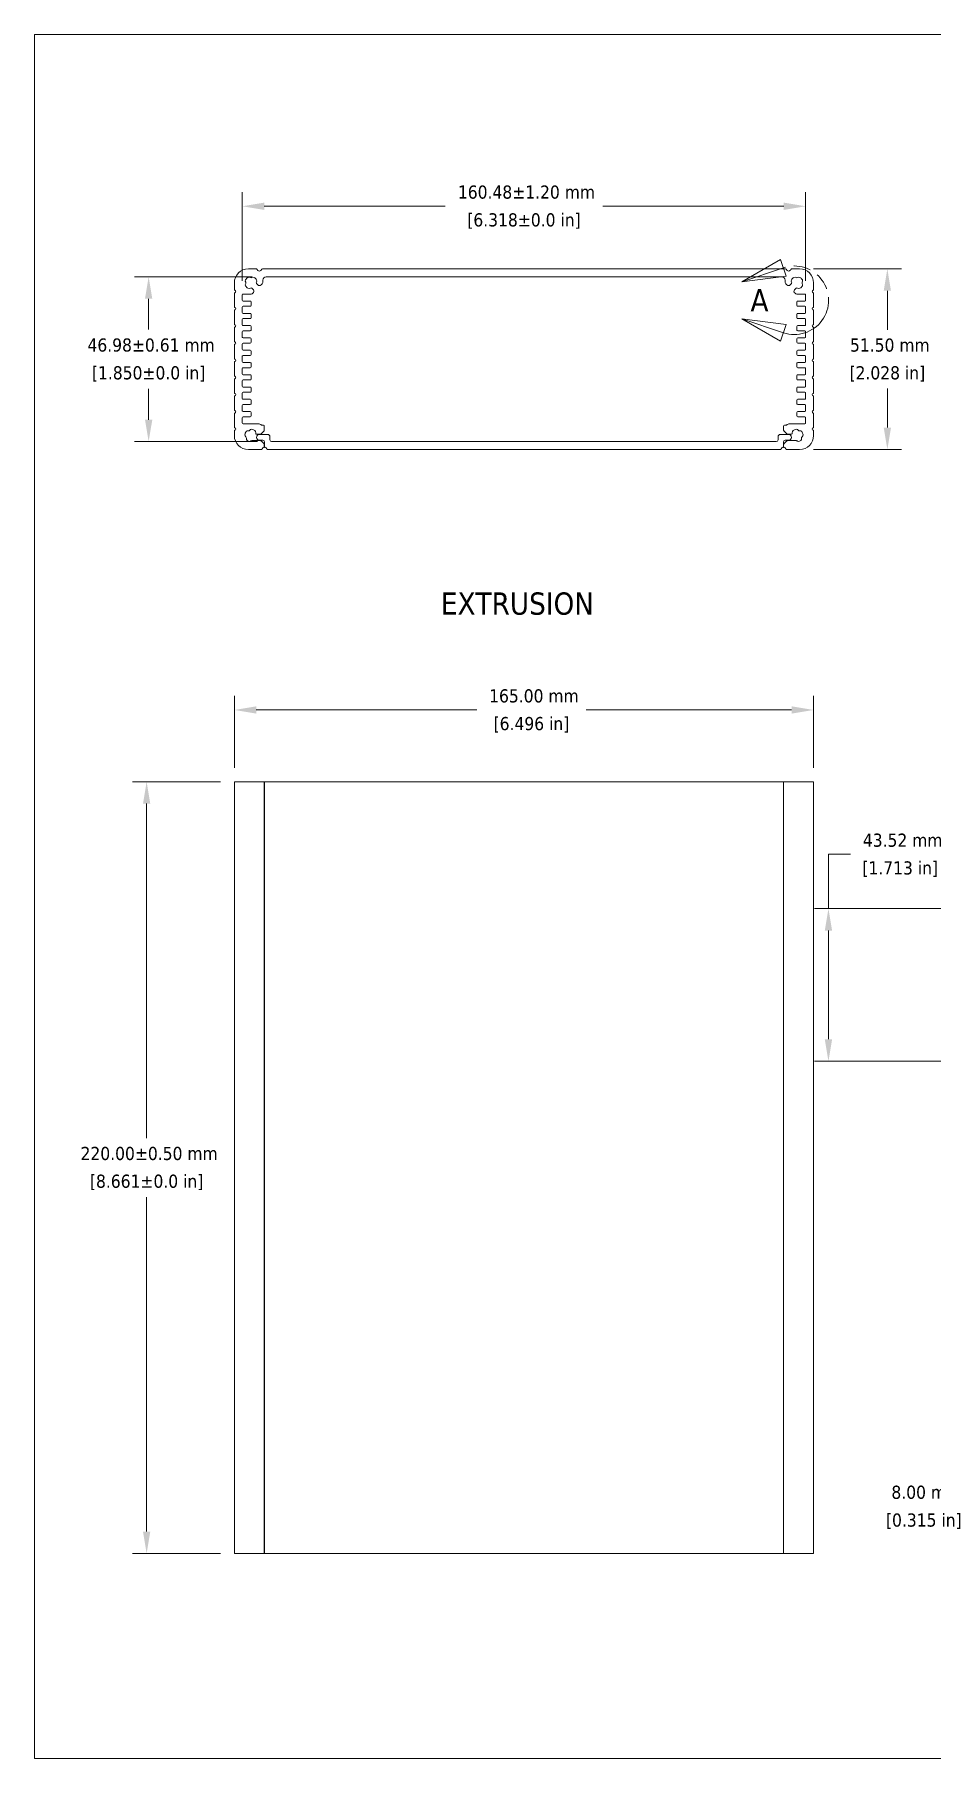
# Model space of a CAD drawing. Header units: millimetres. Extents: x 24 to 674, y 24 to 516.
# Drawn here: x 24.1 to 279.7, y 24.1 to 515.6 of the extents above; entities that cross this region are included whole.
import ezdxf

# ---------------------------------------------------------------- set-up
doc = ezdxf.new("R2010")
doc.units = ezdxf.units.MM
doc.header["$LTSCALE"] = 2.5
doc.linetypes.add('DOUBLE_DASH_CHAIN', pattern=[1.2403, 0.6614, -0.0827, 0.1654, -0.0827, 0.1654, -0.0827])
for name, color, linetype, lineweight in [('Detail Boundary (ANSI)', 7, 'DOUBLE_DASH_CHAIN', 9), ('Dimension (ANSI)', 7, 'Continuous', 9), ('Sketch Geometry (ANSI)', 7, 'Continuous', 9), ('Symbol (ANSI)', 7, 'Continuous', 9), ('Visible (ANSI)', 7, 'Continuous', 18)]:
    doc.layers.add(name, color=color, linetype=linetype, lineweight=lineweight)
doc.styles.add('Note Text (ANSI)', font='tahoma.ttf')
doc.styles.add('Text Style38', font='tahoma.ttf')
doc.dimstyles.new('Default - mm (ANSI)', dxfattribs={"dimscale": 2.5, "dimtxt": 1.5, "dimasz": 2.5, "dimexe": 1.6, "dimexo": 1.6002, "dimgap": 0.8, "dimtad": 0, "dimtih": 1, "dimtoh": 1, "dimrnd": 1e-08, "dimzin": 0, "dimdsep": 46, "dimtxsty": 'Note Text (ANSI)', "dimcen": 0.09, "dimdle": 10, "dimclrd": 256, "dimclre": 256, "dimclrt": 256, "dimadec": 1, "dimazin": 0, "dimtfac": 1, "dimtofl": 0, "dimtmove": 0, "dimatfit": 3, "dimfxl": 1, "dimtolj": 1, "dimtzin": 0, "dimlwd": -1, "dimlwe": -1, "dimarcsym": 0})

# ---------------------------------------------------------------- blocks, each defined once
blk = doc.blocks.new('*D6')
at = {"layer": 'Defpoints', "color": 0, "transparency": 16777216}
for p in [(291.62, 266.43), (250.3, 222.91), (291.62, 222.91)]:
    blk.add_point(p, dxfattribs=at)
at = {"layer": 'Dimension (ANSI)', "transparency": 16777216}
for p, q in [((250.3, 266.43), (250.3, 281.9)), ((250.3, 281.9), (256.55, 281.9)), ((287.62, 266.43), (246.3, 266.43)), ((250.3, 229.16), (250.3, 260.18)), ((287.62, 222.91), (246.3, 222.91))]:
    blk.add_line(p, q, dxfattribs=at)
for points in [[(249.26, 260.18), (251.34, 260.18), (250.3, 266.43)], [(249.26, 229.16), (251.34, 229.16), (250.3, 222.91)]]:
    blk.add_solid(points, dxfattribs=at)
at = {"layer": 'Dimension (ANSI)', "transparency": 16777216, "char_height": 3.75, "attachment_point": 2, "style": 'Note Text (ANSI)'}
for s, insert in [('\\A1; 43.52 mm', (270.74, 287.81)), ('\\A1;[1.713 in]', (270.74, 279.9))]:
    blk.add_mtext(s, dxfattribs=dict(at, insert=insert))
blk = doc.blocks.new('*D10')
at = {"layer": 'Defpoints', "color": 0, "transparency": 16777216}
for p in [(290.74, 124.21), (296.52, 124.21), (290.74, 116.21)]:
    blk.add_point(p, dxfattribs=at)
at = {"layer": 'Dimension (ANSI)', "transparency": 16777216}
for p, q in [((296.52, 130.46), (296.52, 136.71)), ((294.74, 124.21), (300.52, 124.21)), ((294.74, 116.21), (300.52, 116.21)), ((296.52, 109.96), (296.52, 95.99)), ((296.52, 95.99), (290.27, 95.99))]:
    blk.add_line(p, q, dxfattribs=at)
for points in [[(295.48, 130.46), (297.56, 130.46), (296.52, 124.21)], [(295.48, 109.96), (297.56, 109.96), (296.52, 116.21)]]:
    blk.add_solid(points, dxfattribs=at)
at = {"layer": 'Dimension (ANSI)', "transparency": 16777216, "char_height": 3.75, "attachment_point": 2, "style": 'Note Text (ANSI)'}
for s, insert in [('\\A1; 8.00 mm', (277.47, 101.92)), ('\\A1;[0.315 in]', (277.47, 93.99))]:
    blk.add_mtext(s, dxfattribs=dict(at, insert=insert))
blk = doc.blocks.new('*D12')
at = {"layer": 'Defpoints', "color": 0, "transparency": 16777216}
for p in [(90.15, 446.54), (56.64, 399.56), (91.69, 399.56)]:
    blk.add_point(p, dxfattribs=at)
at = {"layer": 'Dimension (ANSI)', "transparency": 16777216}
for p, q in [((86.15, 446.54), (52.64, 446.54)), ((56.64, 440.29), (56.64, 431.47)), ((56.64, 405.81), (56.64, 414.64)), ((87.69, 399.56), (52.64, 399.56))]:
    blk.add_line(p, q, dxfattribs=at)
for points in [[(55.6, 440.29), (57.69, 440.29), (56.64, 446.54)], [(55.6, 405.81), (57.69, 405.81), (56.64, 399.56)]]:
    blk.add_solid(points, dxfattribs=at)
at = {"layer": 'Dimension (ANSI)', "transparency": 16777216, "char_height": 3.75, "attachment_point": 2, "style": 'Note Text (ANSI)'}
for s, insert in [('\\A1; 46.98±0.61 mm', (56.64, 428.97)), ('\\A1;[1.850%%p0.0 in]', (56.64, 421.05))]:
    blk.add_mtext(s, dxfattribs=dict(at, insert=insert))
blk = doc.blocks.new('*D13')
at = {"layer": 'Defpoints', "color": 0, "transparency": 16777216}
for p in [(243.81, 466.65), (83.33, 441.37), (243.81, 441.37)]:
    blk.add_point(p, dxfattribs=at)
at = {"layer": 'Dimension (ANSI)', "transparency": 16777216}
for p, q in [((83.33, 445.37), (83.33, 470.65)), ((243.81, 445.37), (243.81, 470.65)), ((89.58, 466.65), (141.09, 466.65)), ((237.56, 466.65), (186.05, 466.65))]:
    blk.add_line(p, q, dxfattribs=at)
for points in [[(89.58, 467.69), (89.58, 465.6), (83.33, 466.65)], [(237.56, 467.69), (237.56, 465.6), (243.81, 466.65)]]:
    blk.add_solid(points, dxfattribs=at)
at = {"layer": 'Dimension (ANSI)', "transparency": 16777216, "char_height": 3.75, "attachment_point": 2, "style": 'Note Text (ANSI)'}
for s, insert in [('\\A1; 160.48±1.20 mm', (163.57, 472.57)), ('\\A1;[6.318%%p0.0 in]', (163.57, 464.65))]:
    blk.add_mtext(s, dxfattribs=dict(at, insert=insert))
blk = doc.blocks.new('*D14')
at = {"layer": 'Defpoints', "color": 0, "transparency": 16777216}
for p in [(242.08, 448.8), (242.08, 397.3), (267.08, 397.3)]:
    blk.add_point(p, dxfattribs=at)
at = {"layer": 'Dimension (ANSI)', "transparency": 16777216}
for p, q in [((246.08, 448.8), (271.08, 448.8)), ((267.08, 442.55), (267.08, 431.46)), ((267.08, 403.55), (267.08, 414.65)), ((246.08, 397.3), (271.08, 397.3))]:
    blk.add_line(p, q, dxfattribs=at)
for points in [[(266.04, 442.55), (268.12, 442.55), (267.08, 448.8)], [(266.04, 403.55), (268.12, 403.55), (267.08, 397.3)]]:
    blk.add_solid(points, dxfattribs=at)
at = {"layer": 'Dimension (ANSI)', "transparency": 16777216, "char_height": 3.75, "attachment_point": 2, "style": 'Note Text (ANSI)'}
for s, insert in [('\\A1; 51.50 mm', (267.08, 428.96)), ('\\A1;[2.028 in]', (267.08, 421.05))]:
    blk.add_mtext(s, dxfattribs=dict(at, insert=insert))
blk = doc.blocks.new('*D15')
at = {"layer": 'Defpoints', "color": 0, "transparency": 16777216}
for p in [(246.07, 323.05), (81.07, 302.59), (246.07, 302.59)]:
    blk.add_point(p, dxfattribs=at)
at = {"layer": 'Dimension (ANSI)', "transparency": 16777216}
for p, q in [((81.07, 306.59), (81.07, 327.05)), ((246.07, 306.59), (246.07, 327.05)), ((87.32, 323.05), (150.09, 323.05)), ((239.82, 323.05), (181.29, 323.05))]:
    blk.add_line(p, q, dxfattribs=at)
for points in [[(87.32, 324.09), (87.32, 322.01), (81.07, 323.05)], [(239.82, 324.09), (239.82, 322.01), (246.07, 323.05)]]:
    blk.add_solid(points, dxfattribs=at)
at = {"layer": 'Dimension (ANSI)', "transparency": 16777216, "char_height": 3.75, "attachment_point": 2, "style": 'Note Text (ANSI)'}
for s, insert in [('\\A1; 165.00 mm', (165.69, 328.95)), ('\\A1;[6.496 in]', (165.69, 321.05))]:
    blk.add_mtext(s, dxfattribs=dict(at, insert=insert))
blk = doc.blocks.new('*D16')
at = {"layer": 'Defpoints', "color": 0, "transparency": 16777216}
for p in [(81.07, 302.59), (56.07, 82.59), (81.07, 82.59)]:
    blk.add_point(p, dxfattribs=at)
at = {"layer": 'Dimension (ANSI)', "transparency": 16777216}
for p, q in [((77.07, 302.59), (52.07, 302.59)), ((56.07, 296.34), (56.07, 201)), ((56.07, 88.84), (56.07, 184.19)), ((77.07, 82.59), (52.07, 82.59))]:
    blk.add_line(p, q, dxfattribs=at)
for points in [[(55.03, 296.34), (57.11, 296.34), (56.07, 302.59)], [(55.03, 88.84), (57.11, 88.84), (56.07, 82.59)]]:
    blk.add_solid(points, dxfattribs=at)
at = {"layer": 'Dimension (ANSI)', "transparency": 16777216, "char_height": 3.75, "attachment_point": 2, "style": 'Note Text (ANSI)'}
for s, insert in [('\\A1; 220.00±0.50 mm', (56.07, 198.5)), ('\\A1;[8.661%%p0.0 in]', (56.07, 190.59))]:
    blk.add_mtext(s, dxfattribs=dict(at, insert=insert))
blk = doc.blocks.new('2dDetail0')
at = {"layer": 'Detail Boundary (ANSI)', "linetype": 'Continuous'}
for p, q in [((94.67, 180.6), (90.25, 178.06)), ((94.99, 179.65), (90.25, 178.06)), ((95.31, 178.7), (94.67, 180.6)), ((90.25, 178.06), (95.31, 178.7)), ((94.99, 172.24), (90.25, 173.83)), ((95.31, 173.19), (90.25, 173.83)), ((90.25, 173.83), (94.67, 171.29)), ((94.67, 171.29), (95.31, 173.19))]:
    blk.add_line(p, q, dxfattribs=at)
at = {"layer": 'Detail Boundary (ANSI)', "linetype": 'Continuous', "flags": 128}
for points in [[(94.67, 180.6), (90.25, 178.06), (95.31, 178.7), (94.67, 180.6)], [(95.31, 173.19), (90.25, 173.83), (94.67, 171.29), (95.31, 173.19)]]:
    blk.add_lwpolyline(points, dxfattribs=at)
at = {"layer": 'Detail Boundary (ANSI)', "ltscale": 4.700464}
blk.add_arc((96.23, 175.94), 3.91, 251.4633, 108.5367, dxfattribs=at)
at = {"layer": 'Detail Boundary (ANSI)'}
for points in [[(94.67, 180.6), (90.25, 178.06), (95.31, 178.7), (94.67, 180.6)], [(95.31, 173.19), (90.25, 173.83), (94.67, 171.29), (95.31, 173.19)]]:
    blk.add_solid(points, dxfattribs=at)
at = {"layer": 'Detail Boundary (ANSI)', "insert": (91.24, 174.67), "char_height": 2.54, "attachment_point": 7, "style": 'Text Style38'}
blk.add_mtext('A', dxfattribs=at)
blk = doc.blocks.new('Borders Default Border')
at = {"layer": 'Sketch Geometry (ANSI)', "flags": 128}
blk.add_lwpolyline([(9.65, 9.65), (9.65, 206.25), (269.75, 206.25), (269.75, 9.65), (9.65, 9.65)], dxfattribs=at)

msp = doc.modelspace()

# ---------------------------------------------------------------- linework, layer by layer
at = {"layer": 'Visible (ANSI)'}
for p, q in [((85.059, 448.802), (87.324, 448.802)), ((238.104, 448.802), (89.033, 448.802)), ((242.079, 448.802), (239.813, 448.802)), ((81.069, 442.92), (81.069, 444.812)), ((86.046, 443.255), (86.472, 442.829)), ((87.756, 444.203), (87.375, 444.584)), ((88.961, 444.503), (88.661, 444.203)), ((89.149, 445.542), (89.149, 444.956)), ((236.989, 446.542), (90.149, 446.542)), ((237.989, 445.542), (237.989, 444.956)), ((238.176, 444.503), (238.476, 444.203)), ((239.381, 444.203), (239.762, 444.584)), ((241.091, 443.255), (240.665, 442.829)), ((246.069, 442.92), (246.069, 444.812)), ((81.069, 438.02), (81.069, 441.763)), ((83.329, 441.372), (83.329, 439.872)), ((83.329, 437.872), (83.329, 436.372)), ((85.829, 441.622), (83.579, 441.622)), ((83.579, 439.622), (85.579, 439.622)), ((85.579, 438.122), (83.579, 438.122)), ((85.829, 439.372), (85.829, 438.372)), ((86.349, 441.828), (86.158, 441.713)), ((240.788, 441.828), (240.979, 441.713)), ((241.309, 441.622), (243.559, 441.622)), ((241.309, 439.372), (241.309, 438.372)), ((243.559, 439.622), (241.559, 439.622)), ((241.559, 438.122), (243.559, 438.122)), ((243.809, 441.372), (243.809, 439.872)), ((243.809, 437.872), (243.809, 436.372)), ((246.069, 438.02), (246.069, 441.763)), ((81.069, 433.12), (81.069, 436.863)), ((83.329, 434.372), (83.329, 432.872)), ((83.579, 436.122), (85.579, 436.122)), ((85.579, 434.622), (83.579, 434.622)), ((83.579, 432.622), (85.579, 432.622)), ((85.829, 435.872), (85.829, 434.872)), ((241.309, 435.872), (241.309, 434.872)), ((243.559, 436.122), (241.559, 436.122)), ((241.559, 434.622), (243.559, 434.622)), ((243.559, 432.622), (241.559, 432.622)), ((243.809, 434.372), (243.809, 432.872)), ((246.069, 433.12), (246.069, 436.863)), ((81.069, 428.22), (81.069, 431.963)), ((83.329, 430.872), (83.329, 429.372)), ((85.579, 431.122), (83.579, 431.122)), ((83.579, 429.122), (85.579, 429.122)), ((85.579, 427.622), (83.579, 427.622)), ((85.829, 432.372), (85.829, 431.372)), ((85.829, 428.872), (85.829, 427.872)), ((241.309, 432.372), (241.309, 431.372)), ((241.309, 428.872), (241.309, 427.872)), ((241.559, 431.122), (243.559, 431.122)), ((243.559, 429.122), (241.559, 429.122)), ((241.559, 427.622), (243.559, 427.622)), ((243.809, 430.872), (243.809, 429.372)), ((246.069, 428.22), (246.069, 431.963)), ((81.069, 423.32), (81.069, 427.063)), ((83.329, 427.372), (83.329, 425.872)), ((83.329, 423.872), (83.329, 422.372)), ((83.579, 425.622), (85.579, 425.622)), ((85.579, 424.122), (83.579, 424.122)), ((85.829, 425.372), (85.829, 424.372)), ((241.309, 425.372), (241.309, 424.372)), ((243.559, 425.622), (241.559, 425.622)), ((241.559, 424.122), (243.559, 424.122)), ((243.809, 427.372), (243.809, 425.872)), ((243.809, 423.872), (243.809, 422.372)), ((246.069, 423.32), (246.069, 427.063)), ((81.069, 418.42), (81.069, 422.163)), ((83.329, 420.372), (83.329, 418.872)), ((83.579, 422.122), (85.579, 422.122)), ((85.579, 420.622), (83.579, 420.622)), ((83.579, 418.622), (85.579, 418.622)), ((85.829, 421.872), (85.829, 420.872)), ((85.829, 418.372), (85.829, 417.372)), ((241.309, 421.872), (241.309, 420.872)), ((241.309, 418.372), (241.309, 417.372)), ((243.559, 422.122), (241.559, 422.122)), ((241.559, 420.622), (243.559, 420.622)), ((243.559, 418.622), (241.559, 418.622)), ((243.809, 420.372), (243.809, 418.872)), ((246.069, 418.42), (246.069, 422.163)), ((81.069, 413.52), (81.069, 417.263)), ((83.329, 416.872), (83.329, 415.372)), ((83.329, 413.372), (83.329, 411.872)), ((85.579, 417.122), (83.579, 417.122)), ((83.579, 415.122), (85.579, 415.122)), ((85.579, 413.622), (83.579, 413.622)), ((85.829, 414.872), (85.829, 413.872)), ((241.309, 414.872), (241.309, 413.872)), ((241.559, 417.122), (243.559, 417.122)), ((243.559, 415.122), (241.559, 415.122)), ((241.559, 413.622), (243.559, 413.622)), ((243.809, 416.872), (243.809, 415.372)), ((243.809, 413.372), (243.809, 411.872)), ((246.069, 413.52), (246.069, 417.263)), ((81.069, 408.62), (81.069, 412.363)), ((83.329, 409.872), (83.329, 408.372)), ((83.579, 411.622), (85.579, 411.622)), ((85.579, 410.122), (83.579, 410.122)), ((83.579, 408.122), (85.579, 408.122)), ((85.829, 411.372), (85.829, 410.372)), ((241.309, 411.372), (241.309, 410.372)), ((243.559, 411.622), (241.559, 411.622)), ((241.559, 410.122), (243.559, 410.122)), ((243.559, 408.122), (241.559, 408.122)), ((243.809, 409.872), (243.809, 408.372)), ((246.069, 408.62), (246.069, 412.363)), ((81.069, 403.72), (81.069, 407.463)), ((83.329, 406.372), (83.329, 404.872)), ((85.579, 406.622), (83.579, 406.622)), ((83.579, 404.622), (88.099, 404.622)), ((85.829, 407.872), (85.829, 406.872)), ((89.037, 404.212), (89.349, 404.212)), ((89.599, 403.962), (89.599, 402.775)), ((237.539, 403.962), (237.539, 402.775)), ((238.1, 404.212), (237.789, 404.212)), ((243.559, 404.622), (239.039, 404.622)), ((241.309, 407.872), (241.309, 406.872)), ((241.559, 406.622), (243.559, 406.622)), ((243.809, 406.372), (243.809, 404.872)), ((246.069, 403.72), (246.069, 407.463)), ((81.069, 401.292), (81.069, 402.563)), ((86.007, 399.842), (88.495, 399.842)), ((88.495, 401.672), (87.462, 401.672)), ((88.189, 401.592), (90.539, 401.592)), ((89.169, 399.952), (88.189, 399.952)), ((89.525, 402.598), (88.672, 401.745)), ((88.672, 399.768), (89.525, 398.915)), ((89.599, 398.738), (89.599, 398.156)), ((89.679, 398.156), (89.679, 399.442)), ((91.179, 400.952), (91.179, 400.072)), ((91.689, 399.562), (235.449, 399.562)), ((235.959, 400.072), (235.959, 400.952)), ((236.599, 401.592), (238.949, 401.592)), ((237.459, 399.442), (237.459, 398.156)), ((237.539, 398.738), (237.539, 398.156)), ((237.612, 402.598), (238.465, 401.745)), ((238.465, 399.768), (237.612, 398.915)), ((238.949, 399.952), (237.969, 399.952)), ((238.642, 401.672), (239.675, 401.672)), ((241.13, 399.842), (238.642, 399.842)), ((246.069, 401.292), (246.069, 402.563)), ((88.744, 397.302), (85.059, 397.302)), ((236.604, 397.302), (90.533, 397.302)), ((238.393, 397.302), (242.079, 397.302)), ((81.069, 302.594), (85.059, 302.594)), ((81.069, 302.594), (81.069, 82.594)), ((88.744, 302.594), (85.059, 302.594)), ((88.744, 302.594), (88.984, 302.594)), ((89.419, 302.594), (88.984, 302.594)), ((89.419, 302.594), (89.599, 302.594)), ((89.599, 82.594), (89.599, 302.594)), ((89.679, 302.594), (89.599, 302.594)), ((89.679, 302.594), (89.858, 302.594)), ((89.679, 302.594), (89.679, 82.594)), ((90.293, 302.594), (89.858, 302.594)), ((90.293, 302.594), (90.533, 302.594)), ((236.604, 302.594), (90.533, 302.594)), ((236.604, 302.594), (236.844, 302.594)), ((237.279, 302.594), (236.844, 302.594)), ((237.279, 302.594), (237.459, 302.594)), ((237.459, 82.594), (237.459, 302.594)), ((237.539, 302.594), (237.459, 302.594)), ((237.718, 302.594), (237.539, 302.594)), ((237.539, 82.594), (237.539, 302.594)), ((237.718, 302.594), (238.153, 302.594)), ((238.393, 302.594), (238.153, 302.594)), ((238.393, 302.594), (242.079, 302.594)), ((246.069, 302.594), (242.079, 302.594)), ((246.069, 302.594), (246.069, 82.594)), ((85.059, 82.594), (81.069, 82.594)), ((85.059, 82.594), (88.744, 82.594)), ((88.984, 82.594), (88.744, 82.594)), ((88.984, 82.594), (89.419, 82.594)), ((89.599, 82.594), (89.419, 82.594)), ((89.599, 82.594), (89.679, 82.594)), ((89.858, 82.594), (89.679, 82.594)), ((89.858, 82.594), (90.293, 82.594)), ((90.533, 82.594), (90.293, 82.594)), ((90.533, 82.594), (236.604, 82.594)), ((236.844, 82.594), (236.604, 82.594)), ((236.844, 82.594), (237.279, 82.594)), ((237.459, 82.594), (237.279, 82.594)), ((237.459, 82.594), (237.539, 82.594)), ((237.539, 82.594), (237.718, 82.594)), ((238.153, 82.594), (237.718, 82.594)), ((238.153, 82.594), (238.393, 82.594)), ((242.079, 82.594), (238.393, 82.594)), ((242.079, 82.594), (246.069, 82.594))]:
    msp.add_line(p, q, dxfattribs=at)
for centre, radius, start, end in [((85.059, 444.812), 3.99, 90, 180), ((87.324, 448.552), 0.25, 16.31386, 90), ((88.179, 448.802), 0.64, 196.31386, 343.68614), ((89.033, 448.552), 0.25, 90, 163.68614), ((238.104, 448.552), 0.25, 16.31386, 90), ((238.959, 448.802), 0.64, 196.31386, 343.68614), ((239.813, 448.552), 0.25, 90, 163.68614), ((242.079, 444.812), 3.99, 0, 90), ((81.319, 442.92), 0.25, 180, 246.62013), ((81.069, 442.342), 0.38, 293.37987, 66.62013), ((84.823, 445.368), 0.64, 150.80663, 214.97662), ((84.823, 444.255), 0.64, 145.02338, 209.19337), ((85.819, 444.812), 1.78, 119.19337, 150.80663), ((85.819, 444.812), 1.78, 209.19337, 240.61261), ((84.029, 444.812), 0.33, 325.02338, 34.97662), ((85.259, 443.818), 0.64, 240.61261, 304.7826), ((85.262, 445.807), 0.64, 55.02338, 119.19337), ((85.812, 443.022), 0.33, 45, 124.7826), ((85.819, 446.602), 0.33, 235.02338, 304.97662), ((86.375, 445.807), 0.64, 60.80663, 124.97662), ((86.019, 442.376), 0.64, 301, 45), ((85.819, 444.812), 1.78, 29.38739, 60.80663), ((87.608, 444.818), 0.33, 145.2174, 225), ((86.812, 445.371), 0.64, 325.2174, 29.38739), ((88.209, 444.656), 0.64, 225, 315), ((88.509, 444.956), 0.64, 315, 0), ((90.149, 445.542), 1, 90, 180), ((236.989, 445.542), 1, 0, 90), ((238.629, 444.956), 0.64, 180, 225), ((238.928, 444.656), 0.64, 225, 315), ((240.325, 445.371), 0.64, 150.61261, 214.7826), ((239.529, 444.818), 0.33, 315, 34.7826), ((241.319, 444.812), 1.78, 119.19337, 150.61261), ((240.762, 445.807), 0.64, 55.02338, 119.19337), ((241.118, 442.376), 0.64, 135, 239), ((241.325, 443.022), 0.33, 55.2174, 135), ((241.319, 446.602), 0.33, 235.02338, 304.97662), ((241.875, 445.807), 0.64, 60.80663, 124.97662), ((241.878, 443.818), 0.64, 235.2174, 299.38739), ((241.319, 444.812), 1.78, 29.19337, 60.80663), ((241.319, 444.812), 1.78, 299.38739, 330.80663), ((243.109, 444.812), 0.33, 145.02338, 214.97662), ((242.314, 445.368), 0.64, 325.02338, 29.19337), ((242.314, 444.255), 0.64, 330.80663, 34.97662), ((246.069, 442.342), 0.38, 113.37987, 246.62013), ((245.819, 442.92), 0.25, 293.37987, 0), ((81.319, 441.763), 0.25, 113.37987, 180), ((81.319, 438.02), 0.25, 180, 246.62013), ((81.069, 437.442), 0.38, 293.37987, 66.62013), ((83.579, 441.372), 0.25, 90, 180), ((83.579, 439.872), 0.25, 180, 270), ((83.579, 437.872), 0.25, 90, 180), ((85.579, 439.372), 0.25, 0, 90), ((85.579, 438.372), 0.25, 270, 0), ((85.829, 442.262), 0.64, 270, 301), ((241.309, 442.262), 0.64, 239, 270), ((241.559, 439.372), 0.25, 90, 180), ((241.559, 438.372), 0.25, 180, 270), ((243.559, 441.372), 0.25, 0, 90), ((243.559, 439.872), 0.25, 270, 0), ((243.559, 437.872), 0.25, 0, 90), ((246.069, 437.442), 0.38, 113.37987, 246.62013), ((245.819, 441.763), 0.25, 0, 66.62013), ((245.819, 438.02), 0.25, 293.37987, 0), ((81.319, 436.863), 0.25, 113.37987, 180), ((81.319, 433.12), 0.25, 180, 246.62013), ((81.069, 432.542), 0.38, 293.37987, 66.62013), ((83.579, 436.372), 0.25, 180, 270), ((83.579, 434.372), 0.25, 90, 180), ((83.579, 432.872), 0.25, 180, 270), ((85.579, 435.872), 0.25, 0, 90), ((85.579, 434.872), 0.25, 270, 0), ((85.579, 432.372), 0.25, 0, 90), ((241.559, 435.872), 0.25, 90, 180), ((241.559, 434.872), 0.25, 180, 270), ((241.559, 432.372), 0.25, 90, 180), ((243.559, 436.372), 0.25, 270, 0), ((243.559, 434.372), 0.25, 0, 90), ((243.559, 432.872), 0.25, 270, 0), ((246.069, 432.542), 0.38, 113.37987, 246.62013), ((245.819, 436.863), 0.25, 0, 66.62013), ((245.819, 433.12), 0.25, 293.37987, 0), ((81.319, 431.963), 0.25, 113.37987, 180), ((81.319, 428.22), 0.25, 180, 246.62013), ((81.069, 427.642), 0.38, 293.37987, 66.62013), ((83.579, 430.872), 0.25, 90, 180), ((83.579, 429.372), 0.25, 180, 270), ((83.579, 427.372), 0.25, 90, 180), ((85.579, 431.372), 0.25, 270, 0), ((85.579, 428.872), 0.25, 0, 90), ((85.579, 427.872), 0.25, 270, 0), ((241.559, 431.372), 0.25, 180, 270), ((241.559, 428.872), 0.25, 90, 180), ((241.559, 427.872), 0.25, 180, 270), ((243.559, 430.872), 0.25, 0, 90), ((243.559, 429.372), 0.25, 270, 0), ((243.559, 427.372), 0.25, 0, 90), ((246.069, 427.642), 0.38, 113.37987, 246.62013), ((245.819, 431.963), 0.25, 0, 66.62013), ((245.819, 428.22), 0.25, 293.37987, 0), ((81.319, 427.063), 0.25, 113.37987, 180), ((81.319, 423.32), 0.25, 180, 246.62013), ((81.069, 422.742), 0.38, 293.37987, 66.62013), ((83.579, 425.872), 0.25, 180, 270), ((83.579, 423.872), 0.25, 90, 180), ((85.579, 425.372), 0.25, 0, 90), ((85.579, 424.372), 0.25, 270, 0), ((241.559, 425.372), 0.25, 90, 180), ((241.559, 424.372), 0.25, 180, 270), ((243.559, 425.872), 0.25, 270, 0), ((243.559, 423.872), 0.25, 0, 90), ((246.069, 422.742), 0.38, 113.37987, 246.62013), ((245.819, 427.063), 0.25, 0, 66.62013), ((245.819, 423.32), 0.25, 293.37987, 0), ((81.319, 422.163), 0.25, 113.37987, 180), ((81.319, 418.42), 0.25, 180, 246.62013), ((81.069, 417.842), 0.38, 293.37987, 66.62013), ((83.579, 422.372), 0.25, 180, 270), ((83.579, 420.372), 0.25, 90, 180), ((83.579, 418.872), 0.25, 180, 270), ((85.579, 421.872), 0.25, 0, 90), ((85.579, 420.872), 0.25, 270, 0), ((85.579, 418.372), 0.25, 0, 90), ((241.559, 421.872), 0.25, 90, 180), ((241.559, 420.872), 0.25, 180, 270), ((241.559, 418.372), 0.25, 90, 180), ((243.559, 422.372), 0.25, 270, 0), ((243.559, 420.372), 0.25, 0, 90), ((243.559, 418.872), 0.25, 270, 0), ((246.069, 417.842), 0.38, 113.37987, 246.62013), ((245.819, 422.163), 0.25, 0, 66.62013), ((245.819, 418.42), 0.25, 293.37987, 0), ((81.319, 417.263), 0.25, 113.37987, 180), ((81.319, 413.52), 0.25, 180, 246.62013), ((81.069, 412.942), 0.38, 293.37987, 66.62013), ((83.579, 416.872), 0.25, 90, 180), ((83.579, 415.372), 0.25, 180, 270), ((83.579, 413.372), 0.25, 90, 180), ((85.579, 417.372), 0.25, 270, 0), ((85.579, 414.872), 0.25, 0, 90), ((85.579, 413.872), 0.25, 270, 0), ((241.559, 417.372), 0.25, 180, 270), ((241.559, 414.872), 0.25, 90, 180), ((241.559, 413.872), 0.25, 180, 270), ((243.559, 416.872), 0.25, 0, 90), ((243.559, 415.372), 0.25, 270, 0), ((243.559, 413.372), 0.25, 0, 90), ((246.069, 412.942), 0.38, 113.37987, 246.62013), ((245.819, 417.263), 0.25, 0, 66.62013), ((245.819, 413.52), 0.25, 293.37987, 0), ((81.319, 412.363), 0.25, 113.37987, 180), ((81.319, 408.62), 0.25, 180, 246.62013), ((81.069, 408.042), 0.38, 293.37987, 66.62013), ((83.579, 411.872), 0.25, 180, 270), ((83.579, 409.872), 0.25, 90, 180), ((83.579, 408.372), 0.25, 180, 270), ((85.579, 411.372), 0.25, 0, 90), ((85.579, 410.372), 0.25, 270, 0), ((85.579, 407.872), 0.25, 0, 90), ((241.559, 411.372), 0.25, 90, 180), ((241.559, 410.372), 0.25, 180, 270), ((241.559, 407.872), 0.25, 90, 180), ((243.559, 411.872), 0.25, 270, 0), ((243.559, 409.872), 0.25, 0, 90), ((243.559, 408.372), 0.25, 270, 0), ((246.069, 408.042), 0.38, 113.37987, 246.62013), ((245.819, 412.363), 0.25, 0, 66.62013), ((245.819, 408.62), 0.25, 293.37987, 0), ((81.319, 407.463), 0.25, 113.37987, 180), ((81.319, 403.72), 0.25, 180, 246.62013), ((81.069, 403.142), 0.38, 293.37987, 66.62013), ((83.579, 406.372), 0.25, 90, 180), ((83.579, 404.872), 0.25, 180, 270), ((85.961, 402.423), 0.64, 82.80663, 146.97662), ((85.579, 406.872), 0.25, 270, 0), ((85.819, 401.292), 1.78, 52.56217, 82.80663), ((88.099, 403.982), 0.64, 42.81923, 90), ((89.037, 404.852), 0.64, 222.81923, 270), ((89.349, 403.962), 0.25, 0, 90), ((237.789, 403.962), 0.25, 90, 180), ((238.1, 404.852), 0.64, 270, 317.18077), ((239.039, 403.982), 0.64, 90, 137.18077), ((241.319, 401.292), 1.78, 97.19337, 127.43783), ((241.176, 402.423), 0.64, 33.02338, 97.19337), ((241.559, 406.872), 0.25, 180, 270), ((243.559, 406.372), 0.25, 0, 90), ((243.559, 404.872), 0.25, 270, 0), ((246.069, 403.142), 0.38, 113.37987, 246.62013), ((245.819, 407.463), 0.25, 0, 66.62013), ((245.819, 403.72), 0.25, 293.37987, 0), ((81.319, 402.563), 0.25, 113.37987, 180), ((85.059, 401.292), 3.99, 180, 270), ((84.687, 401.434), 0.64, 172.80663, 236.97662), ((85.819, 401.292), 1.78, 141.19337, 172.80663), ((84.159, 400.621), 0.33, 347.02338, 56.97662), ((84.93, 402.006), 0.64, 77.02338, 141.19337), ((85.104, 400.403), 0.64, 167.02338, 231.19337), ((85.819, 401.292), 1.78, 231.19337, 246.86581), ((85.148, 402.951), 0.33, 257.02338, 326.97662), ((85.371, 400.243), 0.64, 246.86581, 311.03579), ((86.007, 399.512), 0.33, 90, 131.03579), ((86.512, 402.197), 0.64, 348.39218, 52.56217), ((87.462, 402.002), 0.33, 168.39218, 270), ((88.189, 400.772), 0.82, 90, 270), ((88.495, 401.922), 0.25, 270, 315), ((88.495, 399.592), 0.25, 45, 90), ((89.169, 399.442), 0.51, 0, 90), ((89.349, 398.156), 0.25, 286.31386, 0), ((89.349, 402.775), 0.25, 315, 0), ((89.349, 398.738), 0.25, 0, 45), ((89.929, 398.156), 0.25, 180, 253.68614), ((90.539, 400.952), 0.64, 0, 90), ((91.689, 400.072), 0.51, 180, 270), ((235.449, 400.072), 0.51, 270, 0), ((236.599, 400.952), 0.64, 90, 180), ((237.209, 398.156), 0.25, 286.31386, 0), ((237.969, 399.442), 0.51, 90, 180), ((237.789, 402.775), 0.25, 180, 225), ((237.789, 398.738), 0.25, 135, 180), ((237.789, 398.156), 0.25, 180, 253.68614), ((238.642, 401.922), 0.25, 225, 270), ((238.642, 399.592), 0.25, 90, 135), ((238.949, 400.772), 0.82, 270, 90), ((239.675, 402.002), 0.33, 270, 11.60782), ((240.626, 402.197), 0.64, 127.43783, 191.60782), ((241.13, 399.512), 0.33, 48.96421, 90), ((241.766, 400.243), 0.64, 228.96421, 293.13419), ((241.989, 402.951), 0.33, 213.02338, 282.97662), ((241.319, 401.292), 1.78, 293.13419, 308.80663), ((242.207, 402.006), 0.64, 38.80663, 102.97662), ((242.079, 401.292), 3.99, 270, 0), ((242.033, 400.403), 0.64, 308.80663, 12.97662), ((242.978, 400.621), 0.33, 123.02338, 192.97662), ((241.319, 401.292), 1.78, 7.19337, 38.80663), ((242.45, 401.434), 0.64, 303.02338, 7.19337), ((245.819, 402.563), 0.25, 0, 66.62013), ((88.744, 397.552), 0.25, 270, 343.68614), ((89.599, 397.302), 0.64, 106.31386, 163.68614), ((89.679, 397.302), 0.64, 16.31386, 73.68614), ((90.533, 397.552), 0.25, 196.31386, 270), ((236.604, 397.552), 0.25, 270, 343.68614), ((237.459, 397.302), 0.64, 106.31386, 163.68614), ((237.539, 397.302), 0.64, 16.31386, 73.68614), ((238.393, 397.552), 0.25, 196.31386, 270)]:
    msp.add_arc(centre, radius, start, end, dxfattribs=at)

# ---------------------------------------------------------------- block references
at = {"xscale": 2.5, "yscale": 2.5, "zscale": 2.5}
msp.add_blockref('Borders Default Border', (0, 0), dxfattribs=at)
at = {"layer": 'Detail Boundary (ANSI)', "xscale": 2.5, "yscale": 2.5, "zscale": 2.5}
msp.add_blockref('2dDetail0', (0, 0), dxfattribs=at)

# ---------------------------------------------------------------- texts
at = {"layer": 'Symbol (ANSI)', "insert": (139.902, 350.088), "char_height": 6.35, "attachment_point": 7, "style": 'Text Style38'}
msp.add_mtext('EXTRUSION', dxfattribs=at)

# ---------------------------------------------------------------- dimensions: what is measured, and where the dimension line sits
at = {"layer": 'Dimension (ANSI)'}
for base, p1, p2, angle, text, override, picture, middle in [((243.809, 466.645), (83.329, 441.372), (243.809, 441.372), 180, ' <> mm\\X[6.318%%p0.0 in]', {"dimgap": 0.8, "dimtih": 0, "dimtoh": 0, "dimdec": 2, "dimpost": '', "dimtol": 1, "dimlim": 0, "dimtp": 1.2, "dimtm": 1.2, "dimtdec": 2, "dimatfit": 1, "dimtvp": -0.25}, '*D13', (163.569, 466.645)), ((267.081, 397.302), (242.079, 448.802), (242.079, 397.302), 90, ' <> mm\\X[2.028 in]', {"dimgap": 0.8, "dimdec": 2, "dimpost": '', "dimtol": 0, "dimlim": 0, "dimtp": 0, "dimtm": 0, "dimtdec": 2, "dimatfit": 1, "dimtvp": -0.25}, '*D14', (267.081, 423.052)), ((56.644, 399.562), (90.149, 446.542), (91.689, 399.562), 90, ' <> mm\\X[1.850%%p0.0 in]', {"dimgap": 0.8, "dimdec": 2, "dimpost": '', "dimtol": 1, "dimlim": 0, "dimtp": 0.61, "dimtm": 0.61, "dimtdec": 2, "dimatfit": 1, "dimtvp": -0.25}, '*D12', (56.644, 423.052)), ((246.069, 323.049), (81.069, 302.594), (246.069, 302.594), 180, ' <> mm\\X[6.496 in]', {"dimgap": 0.8, "dimtih": 0, "dimtoh": 0, "dimdec": 2, "dimpost": '', "dimtol": 0, "dimlim": 0, "dimtp": 0, "dimtm": 0, "dimtdec": 2, "dimatfit": 1, "dimtvp": -0.25}, '*D15', (165.688, 323.049)), ((56.069, 82.594), (81.069, 302.594), (81.069, 82.594), 90, ' <> mm\\X[8.661%%p0.0 in]', {"dimgap": 0.8, "dimdec": 2, "dimpost": '', "dimtol": 1, "dimlim": 0, "dimtp": 0.5, "dimtm": 0.5, "dimtdec": 2, "dimatfit": 1, "dimtvp": -0.25}, '*D16', (56.069, 192.594)), ((250.299, 222.915), (291.618, 266.435), (291.618, 222.915), 90, ' <> mm\\X[1.713 in]', {"dimgap": 0.8, "dimdec": 2, "dimpost": '', "dimtol": 0, "dimlim": 0, "dimtp": 0, "dimtm": 0, "dimtdec": 2, "dimatfit": 2, "dimtvp": -0.25}, '*D6', (270.743, 281.9)), ((296.521, 124.208), (290.743, 116.208), (290.743, 124.208), 270, ' <> mm\\X[0.315 in]', {"dimgap": 0.8, "dimdec": 2, "dimpost": '', "dimtol": 0, "dimlim": 0, "dimtp": 0, "dimtm": 0, "dimtdec": 2, "dimatfit": 1, "dimtvp": -0.25}, '*D10', (277.469, 95.994))]:
    dim = msp.add_linear_dim(base=base, p1=p1, p2=p2, angle=angle, text=text, dimstyle='Default - mm (ANSI)', override=override, dxfattribs=at)
    dim.commit()
    dim.dimension.update_dxf_attribs({"geometry": picture, "text_midpoint": middle, "dimtype": 160})

doc.saveas('drawing.dxf')
